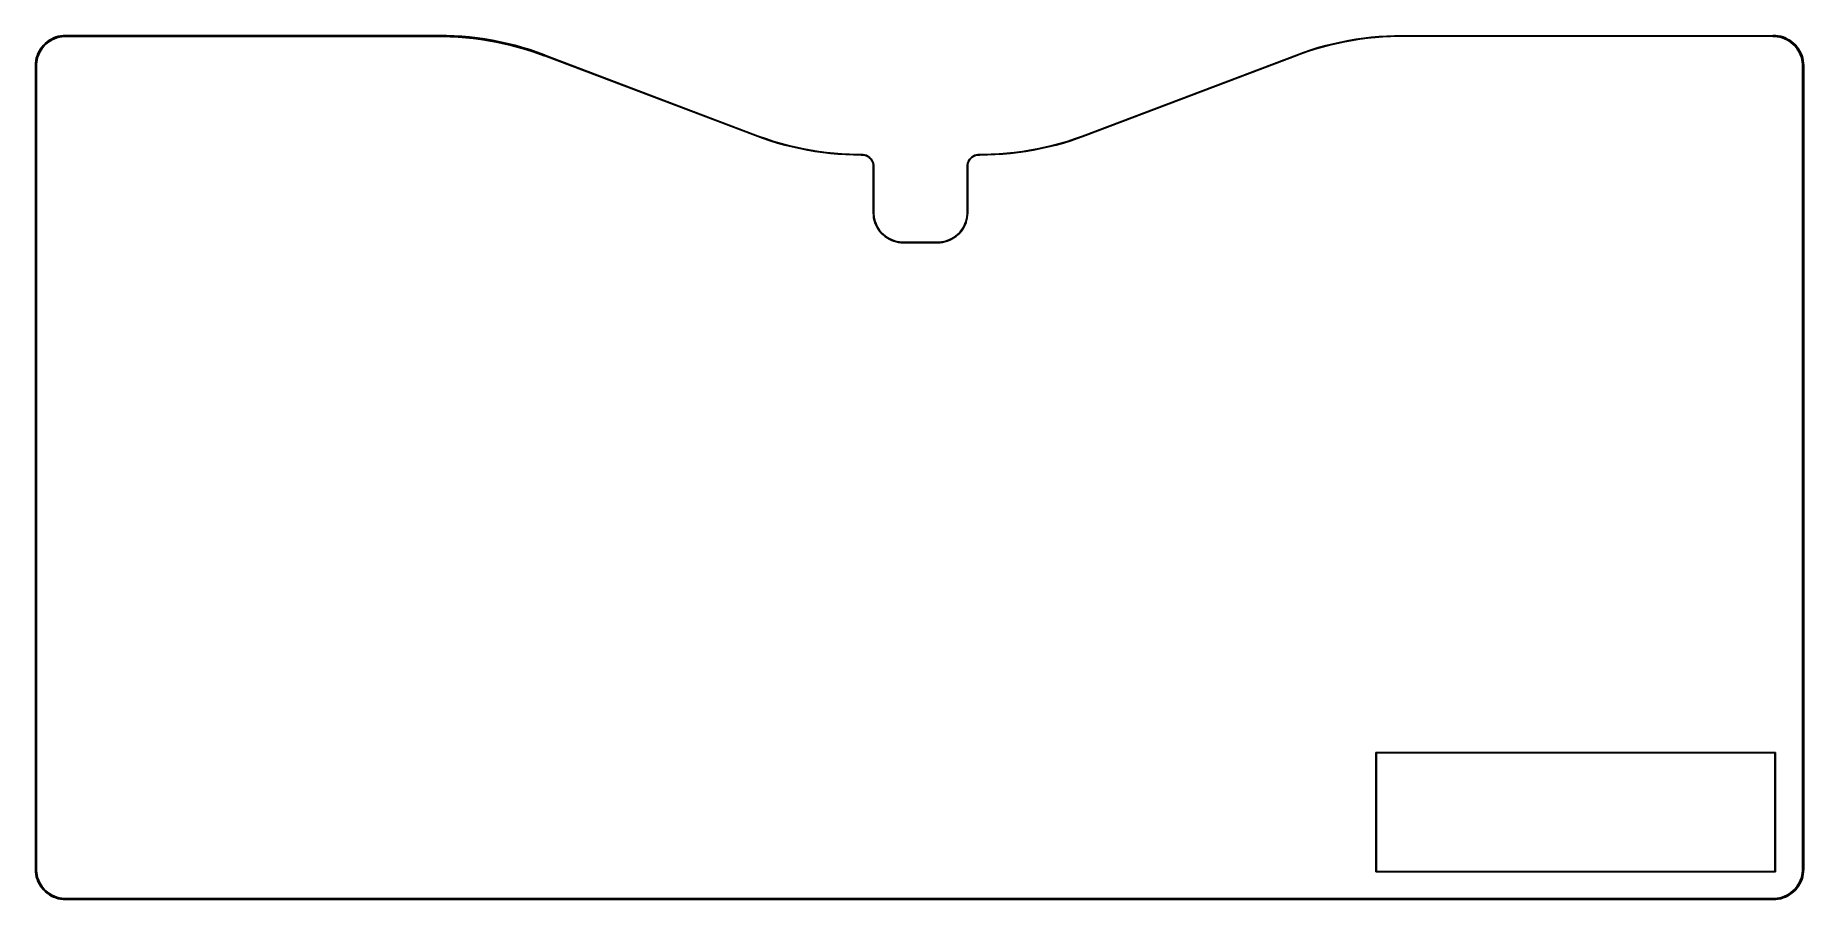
# Model space of a CAD drawing. Extents: x 2.5 to 14.2, y -9.5 to -3.8.
import ezdxf

# ---------------------------------------------------------------- set-up
doc = ezdxf.new("R2010")
doc.units = 0
doc.header["$MEASUREMENT"] = 0
doc.layers.add('BLACK', color=7, linetype='CONTINUOUS')

msp = doc.modelspace()

# ---------------------------------------------------------------- linework, layer by layer
at = {"layer": 'BLACK', "linetype": 'CONTINUOUS'}
for p, q in [((2.532, -3.873), (2.539, -3.858)), ((2.539, -3.858), (2.547, -3.844)), ((2.553, -3.85), (2.544, -3.864)), ((2.547, -3.844), (2.557, -3.83)), ((2.562, -3.836), (2.553, -3.85)), ((2.557, -3.83), (2.568, -3.817)), ((2.573, -3.823), (2.562, -3.836)), ((2.568, -3.817), (2.58, -3.806)), ((2.585, -3.811), (2.573, -3.823)), ((2.58, -3.806), (2.592, -3.795)), ((2.598, -3.8), (2.585, -3.811)), ((2.592, -3.795), (2.606, -3.785)), ((2.612, -3.791), (2.598, -3.8)), ((2.606, -3.785), (2.62, -3.777)), ((2.626, -3.782), (2.612, -3.791)), ((2.62, -3.777), (2.635, -3.77)), ((2.642, -3.775), (2.626, -3.782)), ((2.635, -3.77), (2.65, -3.763)), ((2.657, -3.769), (2.642, -3.775)), ((2.65, -3.763), (2.666, -3.759)), ((2.674, -3.765), (2.657, -3.769)), ((2.666, -3.759), (2.682, -3.755)), ((2.69, -3.762), (2.674, -3.765)), ((2.682, -3.755), (2.699, -3.753)), ((2.707, -3.76), (2.69, -3.762)), ((2.699, -3.753), (2.716, -3.753)), ((2.716, -3.76), (2.707, -3.76)), ((2.716, -3.753), (2.716, -3.753)), ((2.716, -3.753), (5.182, -3.753)), ((5.182, -3.76), (2.716, -3.76)), ((2.716, -3.76), (2.716, -3.76)), ((5.182, -3.753), (5.233, -3.753)), ((5.207, -3.76), (5.182, -3.76)), ((5.258, -3.762), (5.207, -3.76)), ((5.233, -3.753), (5.284, -3.755)), ((5.309, -3.764), (5.258, -3.762)), ((5.284, -3.755), (5.335, -3.759)), ((5.36, -3.768), (5.309, -3.764)), ((5.335, -3.759), (5.386, -3.763)), ((5.41, -3.774), (5.36, -3.768)), ((5.386, -3.763), (5.437, -3.769)), ((5.461, -3.78), (5.41, -3.774)), ((5.437, -3.769), (5.487, -3.776)), ((5.511, -3.788), (5.461, -3.78)), ((5.487, -3.776), (5.537, -3.785)), ((5.561, -3.797), (5.511, -3.788)), ((5.537, -3.785), (5.588, -3.795)), ((5.611, -3.808), (5.561, -3.797)), ((5.588, -3.795), (5.637, -3.806)), ((5.66, -3.819), (5.611, -3.808)), ((5.637, -3.806), (5.687, -3.818)), ((5.71, -3.832), (5.66, -3.819)), ((5.687, -3.818), (5.736, -3.832)), ((5.758, -3.847), (5.71, -3.832)), ((5.736, -3.832), (5.785, -3.847)), ((5.807, -3.862), (5.758, -3.847)), ((5.785, -3.847), (5.833, -3.863)), ((10.9, -3.865), (10.949, -3.849)), ((10.974, -3.845), (10.926, -3.86)), ((10.949, -3.849), (10.997, -3.834)), ((11.023, -3.831), (10.974, -3.845)), ((10.997, -3.834), (11.047, -3.82)), ((11.072, -3.818), (11.023, -3.831)), ((11.047, -3.82), (11.096, -3.808)), ((11.122, -3.806), (11.072, -3.818)), ((11.096, -3.808), (11.146, -3.797)), ((11.172, -3.795), (11.122, -3.806)), ((11.146, -3.797), (11.196, -3.787)), ((11.222, -3.786), (11.172, -3.795)), ((11.196, -3.787), (11.246, -3.778)), ((11.272, -3.778), (11.222, -3.786)), ((11.246, -3.778), (11.297, -3.771)), ((11.322, -3.772), (11.272, -3.778)), ((11.297, -3.771), (11.347, -3.765)), ((11.373, -3.766), (11.322, -3.772)), ((11.347, -3.765), (11.398, -3.761)), ((11.424, -3.762), (11.373, -3.766)), ((11.398, -3.761), (11.449, -3.757)), ((11.475, -3.76), (11.424, -3.762)), ((11.449, -3.757), (11.5, -3.755)), ((11.526, -3.758), (11.475, -3.76)), ((11.5, -3.755), (11.551, -3.755)), ((11.551, -3.758), (11.526, -3.758)), ((11.551, -3.755), (11.551, -3.755)), ((11.551, -3.755), (14.001, -3.755)), ((11.551, -3.758), (11.551, -3.758)), ((14.001, -3.758), (11.551, -3.758)), ((14.001, -3.755), (14.003, -3.753)), ((14.003, -3.76), (14.001, -3.758)), ((14.003, -3.753), (14.005, -3.753)), ((14.005, -3.76), (14.003, -3.76)), ((14.005, -3.753), (14.021, -3.753)), ((14.013, -3.76), (14.005, -3.76)), ((14.03, -3.762), (14.013, -3.76)), ((14.021, -3.753), (14.038, -3.755)), ((14.047, -3.765), (14.03, -3.762)), ((14.038, -3.755), (14.054, -3.759)), ((14.063, -3.769), (14.047, -3.765)), ((14.054, -3.759), (14.07, -3.763)), ((14.079, -3.775), (14.063, -3.769)), ((14.07, -3.763), (14.086, -3.77)), ((14.094, -3.782), (14.079, -3.775)), ((14.086, -3.77), (14.1, -3.777)), ((14.109, -3.791), (14.094, -3.782)), ((14.1, -3.777), (14.115, -3.785)), ((14.122, -3.8), (14.109, -3.791)), ((14.115, -3.785), (14.128, -3.795)), ((14.135, -3.811), (14.122, -3.8)), ((14.128, -3.795), (14.141, -3.806)), ((14.147, -3.823), (14.135, -3.811)), ((14.141, -3.806), (14.153, -3.817)), ((14.158, -3.836), (14.147, -3.823)), ((14.153, -3.817), (14.163, -3.83)), ((14.168, -3.85), (14.158, -3.836)), ((14.163, -3.83), (14.173, -3.844)), ((14.176, -3.864), (14.168, -3.85)), ((14.173, -3.844), (14.181, -3.858)), ((14.181, -3.858), (14.189, -3.873)), ((2.515, -3.937), (2.517, -3.92)), ((2.515, -3.953), (2.515, -3.937)), ((2.515, -9.268), (2.515, -3.953)), ((2.517, -3.92), (2.521, -3.904)), ((2.521, -3.904), (2.526, -3.888)), ((2.524, -3.928), (2.523, -3.945)), ((2.523, -3.945), (2.523, -3.953)), ((2.523, -3.953), (2.523, -9.268)), ((2.527, -3.912), (2.524, -3.928)), ((2.526, -3.888), (2.532, -3.873)), ((2.531, -3.895), (2.527, -3.912)), ((2.537, -3.879), (2.531, -3.895)), ((2.544, -3.864), (2.537, -3.879)), ((5.855, -3.879), (5.807, -3.862)), ((5.833, -3.863), (5.881, -3.881)), ((5.879, -3.888), (5.855, -3.879)), ((5.881, -3.888), (5.879, -3.888)), ((5.879, -3.888), (5.879, -3.888)), ((5.881, -3.881), (5.881, -3.881)), ((5.881, -3.881), (5.883, -3.882)), ((5.882, -3.888), (5.881, -3.888)), ((7.276, -4.416), (5.882, -3.888)), ((5.882, -3.888), (5.882, -3.888)), ((5.883, -3.882), (5.884, -3.884)), ((5.884, -3.884), (5.884, -3.884)), ((5.884, -3.884), (7.277, -4.412)), ((9.456, -4.412), (10.852, -3.883)), ((10.854, -3.886), (9.457, -4.416)), ((10.852, -3.883), (10.9, -3.865)), ((10.852, -3.883), (10.852, -3.883)), ((10.878, -3.877), (10.854, -3.886)), ((10.854, -3.886), (10.854, -3.886)), ((10.926, -3.86), (10.878, -3.877)), ((14.183, -3.879), (14.176, -3.864)), ((14.189, -3.895), (14.183, -3.879)), ((14.189, -3.873), (14.195, -3.888)), ((14.193, -3.912), (14.189, -3.895)), ((14.196, -3.928), (14.193, -3.912)), ((14.195, -3.888), (14.2, -3.904)), ((14.198, -3.945), (14.196, -3.928)), ((14.198, -3.953), (14.198, -3.945)), ((14.198, -9.268), (14.198, -3.953)), ((14.198, -3.953), (14.198, -3.953)), ((14.2, -3.904), (14.203, -3.92)), ((14.203, -3.92), (14.205, -3.937)), ((14.205, -3.937), (14.206, -3.953)), ((14.206, -3.953), (14.206, -3.953)), ((14.206, -3.953), (14.206, -9.268)), ((7.323, -4.433), (7.276, -4.416)), ((7.276, -4.416), (7.276, -4.416)), ((7.277, -4.412), (7.301, -4.421)), ((7.301, -4.421), (7.349, -4.438)), ((7.372, -4.45), (7.323, -4.433)), ((7.349, -4.438), (7.397, -4.454)), ((9.336, -4.454), (9.384, -4.438)), ((9.41, -4.433), (9.361, -4.45)), ((9.384, -4.438), (9.432, -4.421)), ((9.457, -4.416), (9.41, -4.433)), ((9.432, -4.421), (9.456, -4.412)), ((9.456, -4.412), (9.456, -4.412)), ((9.457, -4.416), (9.457, -4.416)), ((7.421, -4.465), (7.372, -4.45)), ((7.397, -4.454), (7.446, -4.468)), ((7.47, -4.478), (7.421, -4.465)), ((7.446, -4.468), (7.495, -4.481)), ((7.519, -4.491), (7.47, -4.478)), ((7.495, -4.481), (7.545, -4.493)), ((7.569, -4.502), (7.519, -4.491)), ((7.545, -4.493), (7.595, -4.503)), ((7.619, -4.512), (7.569, -4.502)), ((7.595, -4.503), (7.645, -4.512)), ((7.669, -4.52), (7.619, -4.512)), ((7.645, -4.512), (7.695, -4.52)), ((7.72, -4.527), (7.669, -4.52)), ((7.695, -4.52), (7.746, -4.527)), ((7.771, -4.533), (7.72, -4.527)), ((7.746, -4.527), (7.796, -4.532)), ((7.821, -4.538), (7.771, -4.533)), ((7.796, -4.532), (7.847, -4.536)), ((7.872, -4.541), (7.821, -4.538)), ((7.847, -4.536), (7.898, -4.539)), ((7.923, -4.543), (7.872, -4.541)), ((7.898, -4.539), (7.949, -4.54)), ((7.974, -4.544), (7.923, -4.543)), ((7.949, -4.54), (7.974, -4.54)), ((7.974, -4.54), (7.974, -4.54)), ((7.974, -4.54), (7.978, -4.54)), ((7.978, -4.544), (7.974, -4.544)), ((7.974, -4.544), (7.974, -4.544)), ((7.974, -4.544), (7.974, -4.544)), ((7.978, -4.54), (7.978, -4.54)), ((7.978, -4.54), (7.988, -4.541)), ((7.983, -4.544), (7.978, -4.544)), ((7.993, -4.545), (7.983, -4.544)), ((7.988, -4.541), (7.999, -4.543)), ((8.002, -4.548), (7.993, -4.545)), ((7.999, -4.543), (8.009, -4.546)), ((8.012, -4.552), (8.002, -4.548)), ((8.009, -4.546), (8.018, -4.551)), ((8.02, -4.557), (8.012, -4.552)), ((8.018, -4.551), (8.027, -4.557)), ((8.028, -4.563), (8.02, -4.557)), ((8.027, -4.557), (8.035, -4.564)), ((8.698, -4.564), (8.706, -4.557)), ((8.713, -4.557), (8.705, -4.563)), ((8.706, -4.557), (8.715, -4.551)), ((8.721, -4.552), (8.713, -4.557)), ((8.715, -4.551), (8.724, -4.546)), ((8.731, -4.548), (8.721, -4.552)), ((8.724, -4.546), (8.734, -4.543)), ((8.74, -4.545), (8.731, -4.548)), ((8.734, -4.543), (8.745, -4.541)), ((8.75, -4.544), (8.74, -4.545)), ((8.745, -4.541), (8.755, -4.54)), ((8.755, -4.544), (8.75, -4.544)), ((8.755, -4.54), (8.755, -4.54)), ((8.755, -4.54), (8.759, -4.54)), ((8.759, -4.544), (8.755, -4.544)), ((8.755, -4.544), (8.755, -4.544)), ((8.755, -4.544), (8.755, -4.544)), ((8.755, -4.544), (8.755, -4.544)), ((8.759, -4.54), (8.759, -4.54)), ((8.759, -4.54), (8.784, -4.54)), ((8.81, -4.543), (8.759, -4.544)), ((8.759, -4.544), (8.759, -4.544)), ((8.784, -4.54), (8.835, -4.539)), ((8.861, -4.541), (8.81, -4.543)), ((8.835, -4.539), (8.886, -4.536)), ((8.912, -4.538), (8.861, -4.541)), ((8.886, -4.536), (8.937, -4.532)), ((8.962, -4.533), (8.912, -4.538)), ((8.937, -4.532), (8.987, -4.527)), ((9.013, -4.527), (8.962, -4.533)), ((8.987, -4.527), (9.038, -4.52)), ((9.064, -4.52), (9.013, -4.527)), ((9.038, -4.52), (9.088, -4.512)), ((9.114, -4.512), (9.064, -4.52)), ((9.088, -4.512), (9.138, -4.503)), ((9.164, -4.502), (9.114, -4.512)), ((9.138, -4.503), (9.188, -4.493)), ((9.214, -4.491), (9.164, -4.502)), ((9.188, -4.493), (9.238, -4.481)), ((9.263, -4.478), (9.214, -4.491)), ((9.238, -4.481), (9.287, -4.468)), ((9.312, -4.465), (9.263, -4.478)), ((9.287, -4.468), (9.336, -4.454)), ((9.361, -4.45), (9.312, -4.465)), ((8.036, -4.57), (8.028, -4.563)), ((8.035, -4.564), (8.042, -4.572)), ((8.042, -4.578), (8.036, -4.57)), ((8.042, -4.572), (8.048, -4.58)), ((8.047, -4.587), (8.042, -4.578)), ((8.051, -4.596), (8.047, -4.587)), ((8.048, -4.58), (8.052, -4.59)), ((8.053, -4.606), (8.051, -4.596)), ((8.052, -4.59), (8.056, -4.6)), ((8.054, -4.616), (8.053, -4.606)), ((8.054, -4.621), (8.054, -4.616)), ((8.054, -4.926), (8.054, -4.621)), ((8.054, -4.621), (8.054, -4.621)), ((8.056, -4.6), (8.058, -4.61)), ((8.058, -4.61), (8.058, -4.621)), ((8.058, -4.621), (8.058, -4.621)), ((8.058, -4.621), (8.058, -4.926)), ((8.675, -4.61), (8.677, -4.6)), ((8.675, -4.621), (8.675, -4.61)), ((8.675, -4.926), (8.675, -4.621)), ((8.677, -4.6), (8.681, -4.59)), ((8.68, -4.606), (8.679, -4.616)), ((8.679, -4.616), (8.679, -4.621)), ((8.679, -4.621), (8.679, -4.926)), ((8.682, -4.596), (8.68, -4.606)), ((8.681, -4.59), (8.685, -4.58)), ((8.686, -4.587), (8.682, -4.596)), ((8.685, -4.58), (8.691, -4.572)), ((8.691, -4.578), (8.686, -4.587)), ((8.691, -4.572), (8.698, -4.564)), ((8.697, -4.57), (8.691, -4.578)), ((8.705, -4.563), (8.697, -4.57)), ((8.055, -4.942), (8.054, -4.926)), ((8.054, -4.926), (8.054, -4.926)), ((8.057, -4.959), (8.055, -4.942)), ((8.061, -4.975), (8.057, -4.959)), ((8.058, -4.926), (8.058, -4.926)), ((8.058, -4.926), (8.058, -4.934)), ((8.058, -4.934), (8.06, -4.951)), ((8.06, -4.951), (8.063, -4.968)), ((8.065, -4.99), (8.061, -4.975)), ((8.063, -4.968), (8.067, -4.984)), ((8.071, -5.006), (8.065, -4.99)), ((8.067, -4.984), (8.073, -5)), ((8.078, -5.02), (8.071, -5.006)), ((8.073, -5), (8.08, -5.016)), ((8.087, -5.035), (8.078, -5.02)), ((8.08, -5.016), (8.089, -5.031)), ((8.644, -5.031), (8.653, -5.016)), ((8.655, -5.02), (8.646, -5.035)), ((8.653, -5.016), (8.66, -5)), ((8.662, -5.006), (8.655, -5.02)), ((8.66, -5), (8.666, -4.984)), ((8.668, -4.99), (8.662, -5.006)), ((8.666, -4.984), (8.67, -4.968)), ((8.672, -4.975), (8.668, -4.99)), ((8.67, -4.968), (8.673, -4.951)), ((8.676, -4.959), (8.672, -4.975)), ((8.673, -4.951), (8.675, -4.934)), ((8.675, -4.934), (8.675, -4.926)), ((8.678, -4.942), (8.676, -4.959)), ((8.679, -4.926), (8.678, -4.942)), ((8.096, -5.048), (8.087, -5.035)), ((8.089, -5.031), (8.099, -5.045)), ((8.107, -5.06), (8.096, -5.048)), ((8.099, -5.045), (8.109, -5.058)), ((8.119, -5.072), (8.107, -5.06)), ((8.109, -5.058), (8.122, -5.07)), ((8.131, -5.083), (8.119, -5.072)), ((8.122, -5.07), (8.135, -5.081)), ((8.145, -5.092), (8.131, -5.083)), ((8.135, -5.081), (8.149, -5.09)), ((8.159, -5.101), (8.145, -5.092)), ((8.149, -5.09), (8.163, -5.099)), ((8.173, -5.108), (8.159, -5.101)), ((8.163, -5.099), (8.179, -5.106)), ((8.189, -5.114), (8.173, -5.108)), ((8.179, -5.106), (8.195, -5.112)), ((8.205, -5.119), (8.189, -5.114)), ((8.195, -5.112), (8.211, -5.116)), ((8.221, -5.122), (8.205, -5.119)), ((8.211, -5.116), (8.228, -5.119)), ((8.237, -5.124), (8.221, -5.122)), ((8.228, -5.119), (8.245, -5.121)), ((8.253, -5.125), (8.237, -5.124)), ((8.245, -5.121), (8.253, -5.121)), ((8.253, -5.121), (8.48, -5.121)), ((8.48, -5.125), (8.253, -5.125)), ((8.48, -5.121), (8.48, -5.121)), ((8.48, -5.121), (8.48, -5.121)), ((8.48, -5.121), (8.488, -5.121)), ((8.496, -5.124), (8.48, -5.125)), ((8.48, -5.125), (8.48, -5.125)), ((8.48, -5.125), (8.48, -5.125)), ((8.488, -5.121), (8.505, -5.119)), ((8.512, -5.122), (8.496, -5.124)), ((8.505, -5.119), (8.522, -5.116)), ((8.528, -5.119), (8.512, -5.122)), ((8.522, -5.116), (8.538, -5.112)), ((8.544, -5.114), (8.528, -5.119)), ((8.538, -5.112), (8.554, -5.106)), ((8.56, -5.108), (8.544, -5.114)), ((8.554, -5.106), (8.57, -5.099)), ((8.574, -5.101), (8.56, -5.108)), ((8.57, -5.099), (8.584, -5.09)), ((8.588, -5.092), (8.574, -5.101)), ((8.584, -5.09), (8.598, -5.081)), ((8.602, -5.083), (8.588, -5.092)), ((8.598, -5.081), (8.611, -5.07)), ((8.614, -5.072), (8.602, -5.083)), ((8.611, -5.07), (8.624, -5.058)), ((8.626, -5.06), (8.614, -5.072)), ((8.624, -5.058), (8.634, -5.045)), ((8.637, -5.048), (8.626, -5.06)), ((8.634, -5.045), (8.644, -5.031)), ((8.646, -5.035), (8.637, -5.048)), ((11.377, -8.496), (11.379, -8.495)), ((11.377, -8.497), (11.377, -8.496)), ((11.377, -9.284), (11.377, -8.497)), ((11.379, -8.495), (11.379, -8.495)), ((11.379, -8.495), (14.017, -8.495)), ((11.381, -8.499), (11.381, -9.282)), ((14.015, -8.499), (11.381, -8.499)), ((14.015, -9.282), (14.015, -8.499)), ((14.017, -8.495), (14.018, -8.495)), ((14.018, -8.495), (14.019, -8.496)), ((14.019, -8.496), (14.019, -8.497)), ((14.019, -8.497), (14.019, -9.284)), ((2.515, -9.285), (2.515, -9.268)), ((2.515, -9.268), (2.515, -9.268)), ((2.517, -9.301), (2.515, -9.285)), ((2.521, -9.318), (2.517, -9.301)), ((2.526, -9.334), (2.521, -9.318)), ((2.523, -9.268), (2.523, -9.268)), ((2.523, -9.268), (2.523, -9.277)), ((2.523, -9.277), (2.524, -9.294)), ((2.524, -9.294), (2.527, -9.31)), ((2.532, -9.349), (2.526, -9.334)), ((2.527, -9.31), (2.531, -9.326)), ((2.531, -9.326), (2.537, -9.342)), ((2.539, -9.364), (2.532, -9.349)), ((2.537, -9.342), (2.544, -9.358)), ((11.377, -9.285), (11.377, -9.284)), ((11.379, -9.286), (11.377, -9.285)), ((14.017, -9.286), (11.379, -9.286)), ((11.379, -9.286), (11.379, -9.286)), ((11.381, -9.282), (14.015, -9.282)), ((14.018, -9.286), (14.017, -9.286)), ((14.019, -9.285), (14.018, -9.286)), ((14.019, -9.284), (14.019, -9.285)), ((14.176, -9.358), (14.183, -9.342)), ((14.189, -9.349), (14.181, -9.364)), ((14.183, -9.342), (14.189, -9.326)), ((14.189, -9.326), (14.193, -9.31)), ((14.195, -9.334), (14.189, -9.349)), ((14.193, -9.31), (14.196, -9.294)), ((14.2, -9.318), (14.195, -9.334)), ((14.196, -9.294), (14.198, -9.277)), ((14.198, -9.277), (14.198, -9.268)), ((14.203, -9.301), (14.2, -9.318)), ((14.205, -9.285), (14.203, -9.301)), ((14.206, -9.268), (14.205, -9.285)), ((2.547, -9.378), (2.539, -9.364)), ((2.544, -9.358), (2.553, -9.372)), ((2.557, -9.392), (2.547, -9.378)), ((2.553, -9.372), (2.562, -9.386)), ((2.568, -9.404), (2.557, -9.392)), ((2.562, -9.386), (2.573, -9.399)), ((2.58, -9.416), (2.568, -9.404)), ((2.573, -9.399), (2.585, -9.411)), ((2.592, -9.427), (2.58, -9.416)), ((2.585, -9.411), (2.598, -9.422)), ((2.606, -9.436), (2.592, -9.427)), ((2.598, -9.422), (2.612, -9.431)), ((2.62, -9.445), (2.606, -9.436)), ((2.612, -9.431), (2.626, -9.44)), ((2.635, -9.452), (2.62, -9.445)), ((2.626, -9.44), (2.642, -9.447)), ((2.65, -9.458), (2.635, -9.452)), ((2.642, -9.447), (2.657, -9.452)), ((2.666, -9.463), (2.65, -9.458)), ((2.657, -9.452), (2.674, -9.457)), ((2.682, -9.466), (2.666, -9.463)), ((2.674, -9.457), (2.69, -9.46)), ((2.699, -9.468), (2.682, -9.466)), ((2.69, -9.46), (2.707, -9.461)), ((2.716, -9.469), (2.699, -9.468)), ((2.707, -9.461), (2.716, -9.461)), ((2.716, -9.461), (14.005, -9.461)), ((14.005, -9.469), (2.716, -9.469)), ((2.716, -9.469), (2.716, -9.469)), ((2.716, -9.469), (2.716, -9.469)), ((14.005, -9.461), (14.005, -9.461)), ((14.005, -9.461), (14.005, -9.461)), ((14.005, -9.461), (14.013, -9.461)), ((14.021, -9.468), (14.005, -9.469)), ((14.005, -9.469), (14.005, -9.469)), ((14.005, -9.469), (14.005, -9.469)), ((14.013, -9.461), (14.03, -9.46)), ((14.038, -9.466), (14.021, -9.468)), ((14.03, -9.46), (14.047, -9.457)), ((14.054, -9.463), (14.038, -9.466)), ((14.047, -9.457), (14.063, -9.452)), ((14.07, -9.458), (14.054, -9.463)), ((14.063, -9.452), (14.079, -9.447)), ((14.086, -9.452), (14.07, -9.458)), ((14.079, -9.447), (14.094, -9.44)), ((14.1, -9.445), (14.086, -9.452)), ((14.094, -9.44), (14.109, -9.431)), ((14.115, -9.436), (14.1, -9.445)), ((14.109, -9.431), (14.122, -9.422)), ((14.128, -9.427), (14.115, -9.436)), ((14.122, -9.422), (14.135, -9.411)), ((14.141, -9.416), (14.128, -9.427)), ((14.135, -9.411), (14.147, -9.399)), ((14.153, -9.404), (14.141, -9.416)), ((14.147, -9.399), (14.158, -9.386)), ((14.163, -9.392), (14.153, -9.404)), ((14.158, -9.386), (14.168, -9.372)), ((14.173, -9.378), (14.163, -9.392)), ((14.168, -9.372), (14.176, -9.358)), ((14.181, -9.364), (14.173, -9.378))]:
    msp.add_line(p, q, dxfattribs=at)

doc.saveas('drawing.dxf')
